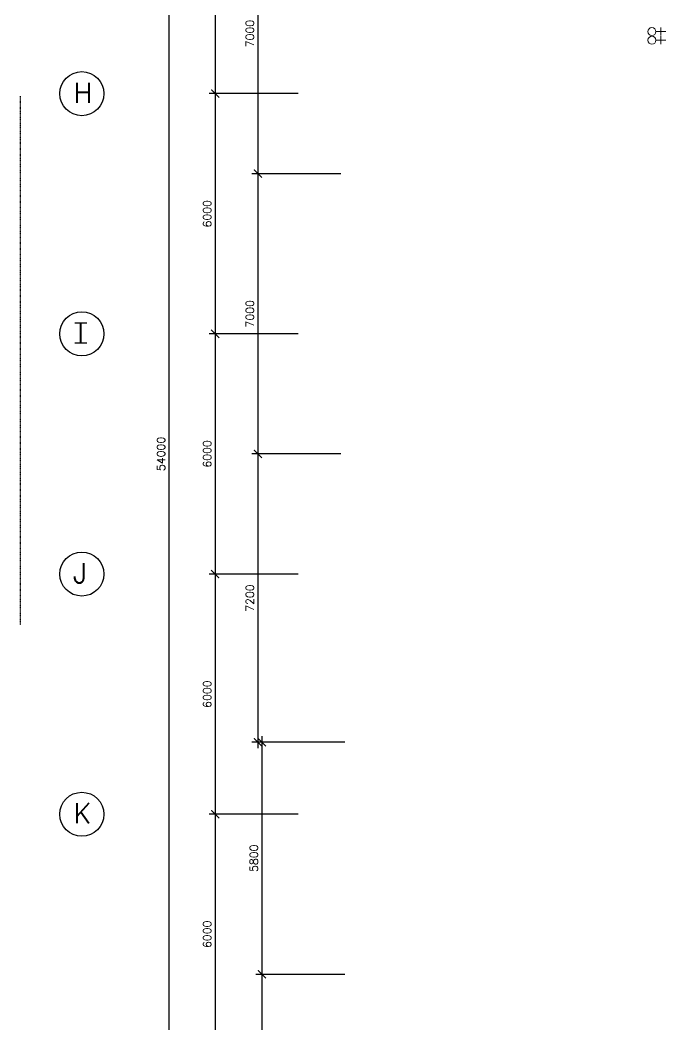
# Model space of a CAD drawing. Extents: x 2332957 to 2465864, y -1012926 to -914299.
# Drawn here: x 2382764 to 2398900, y -980000 to -954900 of the extents above; entities that cross this region are included whole.
import ezdxf

# ---------------------------------------------------------------- set-up
doc = ezdxf.new("R2010")
doc.units = 0
doc.header["$LTSCALE"] = 15
doc.header["$MEASUREMENT"] = 0
doc.header["$PDMODE"] = 34
doc.linetypes.add('DASHDOT', pattern=[1, 0.5, -0.25, 0, -0.25])
doc.layers.get('0').update_dxf_attribs({"linetype": 'CONTINUOUS'})
doc.layers.get('DEFPOINTS').update_dxf_attribs({"linetype": 'CONTINUOUS'})
doc.layers.add('-POWER', color=31, linetype='CONTINUOUS', lineweight=9)
for name, color, linetype in [('AR', 7, 'CONTINUOUS'), ('DIM', 7, 'CONTINUOUS'), ('GRID-T', 7, 'CONTINUOUS')]:
    doc.layers.add(name, color=color, linetype=linetype)
doc.styles.add('ROMANS', font='romans')
doc.styles.get("Standard").update_dxf_attribs({"font": 'ROMANS.SHX'})
doc.dimstyles.new('STANDARD$0', dxfattribs={"dimscale": 0, "dimtxt": 8, "dimasz": 6, "dimexe": 1, "dimexo": 1, "dimgap": 3, "dimtad": 1, "dimdec": 0, "dimlfac": -1, "dimrnd": 1, "dimzin": 0, "dimdsep": 46, "dimtxsty": 'Standard', "dimcen": 0, "dimclrd": 5, "dimclre": 250, "dimadec": 0, "dimazin": 0, "dimtfac": 1, "dimtdec": 4, "dimtofl": 0, "dimtmove": 0, "dimatfit": 3, "dimfxl": 1, "dimtolj": 1, "dimtzin": 0, "dimarcsym": 0})

# ---------------------------------------------------------------- blocks, each defined once
blk = doc.blocks.new('_ARCHTICK')
at = {"color": 0, "linetype": 'ByBlock', "const_width": 0.15}
blk.add_lwpolyline([(-0.5, -0.5), (0.5, 0.5)], dxfattribs=at)
blk = doc.blocks.new('*D294')
at = {"layer": 'DEFPOINTS', "color": 0, "transparency": 16777216}
for p in [(2389862, -950737), (2387638, -956737), (2389862, -956737)]:
    blk.add_point(p, dxfattribs=at)
at = {"layer": 'DIM', "color": 7, "lineweight": -2, "transparency": 16777216}
for p, q in [((2389712, -950737), (2387488, -950737)), ((2387638, -950587), (2387638, -956887)), ((2389712, -956737), (2387488, -956737))]:
    blk.add_line(p, q, dxfattribs=at)
at = {"layer": 'DIM', "color": 7, "lineweight": -2, "transparency": 16777216, "xscale": 200, "yscale": 200, "zscale": 200}
for p, rotation in [((2387638, -950737), 90), ((2387638, -956737), 270)]:
    blk.add_blockref('_ARCHTICK', p, dxfattribs=dict(at, rotation=rotation))
at = {"layer": 'DIM', "color": 7, "transparency": 16777216, "insert": (2387438, -953737), "char_height": 200, "attachment_point": 5, "rotation": 90, "style": 'ROMANS'}
blk.add_mtext('\\A1;6000', dxfattribs=at)
blk = doc.blocks.new('*D295')
at = {"layer": 'DEFPOINTS', "color": 0, "transparency": 16777216}
for p in [(2389862, -956737), (2387638, -962737), (2389862, -962737)]:
    blk.add_point(p, dxfattribs=at)
at = {"layer": 'DIM', "color": 7, "lineweight": -2, "transparency": 16777216}
for p, q in [((2389712, -956737), (2387488, -956737)), ((2387638, -956587), (2387638, -962887)), ((2389712, -962737), (2387488, -962737))]:
    blk.add_line(p, q, dxfattribs=at)
at = {"layer": 'DIM', "color": 7, "lineweight": -2, "transparency": 16777216, "xscale": 200, "yscale": 200, "zscale": 200}
for p, rotation in [((2387638, -956737), 90), ((2387638, -962737), 270)]:
    blk.add_blockref('_ARCHTICK', p, dxfattribs=dict(at, rotation=rotation))
at = {"layer": 'DIM', "color": 7, "transparency": 16777216, "insert": (2387438, -959737), "char_height": 200, "attachment_point": 5, "rotation": 90, "style": 'ROMANS'}
blk.add_mtext('\\A1;6000', dxfattribs=at)
blk = doc.blocks.new('*D296')
at = {"layer": 'DEFPOINTS', "color": 0, "transparency": 16777216}
for p in [(2389862, -962737), (2387638, -968737), (2389862, -968737)]:
    blk.add_point(p, dxfattribs=at)
at = {"layer": 'DIM', "color": 7, "lineweight": -2, "transparency": 16777216}
for p, q in [((2387638, -962587), (2387638, -968887)), ((2389712, -962737), (2387488, -962737)), ((2389712, -968737), (2387488, -968737))]:
    blk.add_line(p, q, dxfattribs=at)
at = {"layer": 'DIM', "color": 7, "lineweight": -2, "transparency": 16777216, "xscale": 200, "yscale": 200, "zscale": 200}
for p, rotation in [((2387638, -962737), 90), ((2387638, -968737), 270)]:
    blk.add_blockref('_ARCHTICK', p, dxfattribs=dict(at, rotation=rotation))
at = {"layer": 'DIM', "color": 7, "transparency": 16777216, "insert": (2387438, -965737), "char_height": 200, "attachment_point": 5, "rotation": 90, "style": 'ROMANS'}
blk.add_mtext('\\A1;6000', dxfattribs=at)
blk = doc.blocks.new('*D297')
at = {"layer": 'DEFPOINTS', "color": 0, "transparency": 16777216}
for p in [(2389862, -968737), (2387638, -974737), (2389862, -974737)]:
    blk.add_point(p, dxfattribs=at)
at = {"layer": 'DIM', "color": 7, "lineweight": -2, "transparency": 16777216}
for p, q in [((2387638, -968587), (2387638, -974887)), ((2389712, -968737), (2387488, -968737)), ((2389712, -974737), (2387488, -974737))]:
    blk.add_line(p, q, dxfattribs=at)
at = {"layer": 'DIM', "color": 7, "lineweight": -2, "transparency": 16777216, "xscale": 200, "yscale": 200, "zscale": 200}
for p, rotation in [((2387638, -968737), 90), ((2387638, -974737), 270)]:
    blk.add_blockref('_ARCHTICK', p, dxfattribs=dict(at, rotation=rotation))
at = {"layer": 'DIM', "color": 7, "transparency": 16777216, "insert": (2387438, -971737), "char_height": 200, "attachment_point": 5, "rotation": 90, "style": 'ROMANS'}
blk.add_mtext('\\A1;6000', dxfattribs=at)
blk = doc.blocks.new('*D298')
at = {"layer": 'DEFPOINTS', "color": 0, "transparency": 16777216}
for p in [(2389862, -974737), (2387638, -980737), (2389862, -980737)]:
    blk.add_point(p, dxfattribs=at)
at = {"layer": 'DIM', "color": 7, "lineweight": -2, "transparency": 16777216}
for p, q in [((2387638, -974587), (2387638, -980887)), ((2389712, -974737), (2387488, -974737)), ((2389712, -980737), (2387488, -980737))]:
    blk.add_line(p, q, dxfattribs=at)
at = {"layer": 'DIM', "color": 7, "lineweight": -2, "transparency": 16777216, "xscale": 200, "yscale": 200, "zscale": 200}
for p, rotation in [((2387638, -974737), 90), ((2387638, -980737), 270)]:
    blk.add_blockref('_ARCHTICK', p, dxfattribs=dict(at, rotation=rotation))
at = {"layer": 'DIM', "color": 7, "transparency": 16777216, "insert": (2387438, -977737), "char_height": 200, "attachment_point": 5, "rotation": 90, "style": 'ROMANS'}
blk.add_mtext('\\A1;6000', dxfattribs=at)
blk = doc.blocks.new('*D301')
at = {"layer": 'DEFPOINTS', "color": 0, "transparency": 16777216}
for p in [(2386485, -938737), (2389548, -938737), (2389548, -992737)]:
    blk.add_point(p, dxfattribs=at)
at = {"layer": 'DIM', "color": 7, "lineweight": -2, "transparency": 16777216}
for p, q in [((2389398, -938737), (2386335, -938737)), ((2386485, -992887), (2386485, -938587)), ((2389398, -992737), (2386335, -992737))]:
    blk.add_line(p, q, dxfattribs=at)
at = {"layer": 'DIM', "color": 7, "lineweight": -2, "transparency": 16777216, "xscale": 200, "yscale": 200, "zscale": 200}
for p, rotation in [((2386485, -938737), 90), ((2386485, -992737), 270)]:
    blk.add_blockref('_ARCHTICK', p, dxfattribs=dict(at, rotation=rotation))
at = {"layer": 'DIM', "color": 7, "transparency": 16777216, "insert": (2386285, -965737), "char_height": 200, "attachment_point": 5, "rotation": 90, "style": 'ROMANS'}
blk.add_mtext('\\A1;54000', dxfattribs=at)
blk = doc.blocks.new('*D304')
at = {"layer": 'DEFPOINTS', "color": 0, "transparency": 16777216}
for p in [(2390930, -965737), (2388706, -972937), (2390930, -972937)]:
    blk.add_point(p, dxfattribs=at)
at = {"layer": 'DIM', "color": 7, "lineweight": -2, "transparency": 16777216}
for p, q in [((2388706, -965587), (2388706, -973087)), ((2390780, -965737), (2388556, -965737)), ((2390780, -972937), (2388556, -972937))]:
    blk.add_line(p, q, dxfattribs=at)
at = {"layer": 'DIM', "color": 7, "lineweight": -2, "transparency": 16777216, "xscale": 200, "yscale": 200, "zscale": 200}
for p, rotation in [((2388706, -965737), 90), ((2388706, -972937), 270)]:
    blk.add_blockref('_ARCHTICK', p, dxfattribs=dict(at, rotation=rotation))
at = {"layer": 'DIM', "color": 7, "transparency": 16777216, "insert": (2388506, -969337), "char_height": 200, "attachment_point": 5, "rotation": 90, "style": 'ROMANS'}
blk.add_mtext('\\A1;7200', dxfattribs=at)
blk = doc.blocks.new('*D313')
at = {"layer": 'DEFPOINTS', "color": 0, "transparency": 16777216}
for p in [(2390930, -951737), (2388706, -958737), (2390930, -958737)]:
    blk.add_point(p, dxfattribs=at)
at = {"layer": 'DIM', "color": 7, "lineweight": -2, "transparency": 16777216}
for p, q in [((2390780, -951737), (2388556, -951737)), ((2388706, -951587), (2388706, -958887)), ((2390780, -958737), (2388556, -958737))]:
    blk.add_line(p, q, dxfattribs=at)
at = {"layer": 'DIM', "color": 7, "lineweight": -2, "transparency": 16777216, "xscale": 200, "yscale": 200, "zscale": 200}
for p, rotation in [((2388706, -951737), 90), ((2388706, -958737), 270)]:
    blk.add_blockref('_ARCHTICK', p, dxfattribs=dict(at, rotation=rotation))
at = {"layer": 'DIM', "color": 7, "transparency": 16777216, "insert": (2388506, -955237), "char_height": 200, "attachment_point": 5, "rotation": 90, "style": 'ROMANS'}
blk.add_mtext('\\A1;7000', dxfattribs=at)
blk = doc.blocks.new('*D314')
at = {"layer": 'DEFPOINTS', "color": 0, "transparency": 16777216}
for p in [(2390930, -958737), (2388706, -965737), (2390930, -965737)]:
    blk.add_point(p, dxfattribs=at)
at = {"layer": 'DIM', "color": 7, "lineweight": -2, "transparency": 16777216}
for p, q in [((2390780, -958737), (2388556, -958737)), ((2388706, -958587), (2388706, -965887)), ((2390780, -965737), (2388556, -965737))]:
    blk.add_line(p, q, dxfattribs=at)
at = {"layer": 'DIM', "color": 7, "lineweight": -2, "transparency": 16777216, "xscale": 200, "yscale": 200, "zscale": 200}
for p, rotation in [((2388706, -958737), 90), ((2388706, -965737), 270)]:
    blk.add_blockref('_ARCHTICK', p, dxfattribs=dict(at, rotation=rotation))
at = {"layer": 'DIM', "color": 7, "transparency": 16777216, "insert": (2388506, -962237), "char_height": 200, "attachment_point": 5, "rotation": 90, "style": 'ROMANS'}
blk.add_mtext('\\A1;7000', dxfattribs=at)
blk = doc.blocks.new('*D195')
at = {"layer": 'DEFPOINTS', "color": 0, "transparency": 16777216}
for p in [(2391030, -978737), (2388806, -985737), (2391030, -985737)]:
    blk.add_point(p, dxfattribs=at)
at = {"layer": 'DIM', "color": 7, "lineweight": -2, "transparency": 16777216}
for p, q in [((2388806, -978587), (2388806, -985887)), ((2390880, -978737), (2388656, -978737)), ((2390880, -985737), (2388656, -985737))]:
    blk.add_line(p, q, dxfattribs=at)
at = {"layer": 'DIM', "color": 7, "lineweight": -2, "transparency": 16777216, "xscale": 200, "yscale": 200, "zscale": 200}
for p, rotation in [((2388806, -978737), 90), ((2388806, -985737), 270)]:
    blk.add_blockref('_ARCHTICK', p, dxfattribs=dict(at, rotation=rotation))
at = {"layer": 'DIM', "color": 7, "transparency": 16777216, "insert": (2388606, -982237), "char_height": 200, "attachment_point": 5, "rotation": 90, "style": 'ROMANS'}
blk.add_mtext('\\A1;7000', dxfattribs=at)
blk = doc.blocks.new('*D196')
at = {"layer": 'DEFPOINTS', "color": 0, "transparency": 16777216}
for p in [(2391030, -972937), (2388806, -978737), (2391030, -978737)]:
    blk.add_point(p, dxfattribs=at)
at = {"layer": 'DIM', "color": 7, "lineweight": -2, "transparency": 16777216}
for p, q in [((2388806, -972787), (2388806, -978887)), ((2390880, -972937), (2388656, -972937)), ((2390880, -978737), (2388656, -978737))]:
    blk.add_line(p, q, dxfattribs=at)
at = {"layer": 'DIM', "color": 7, "lineweight": -2, "transparency": 16777216, "xscale": 200, "yscale": 200, "zscale": 200}
for p, rotation in [((2388806, -972937), 90), ((2388806, -978737), 270)]:
    blk.add_blockref('_ARCHTICK', p, dxfattribs=dict(at, rotation=rotation))
at = {"layer": 'DIM', "color": 7, "transparency": 16777216, "insert": (2388606, -975837), "char_height": 200, "attachment_point": 5, "rotation": 90, "style": 'ROMANS'}
blk.add_mtext('\\A1;5800', dxfattribs=at)

msp = doc.modelspace()

# ---------------------------------------------------------------- linework, layer by layer
at = {"layer": '-POWER', "color": 0, "linetype": 'Continuous'}
for p, q in [((2398649.3, -955186.3), (2398899.3, -955186)), ((2398774.4, -955286.1), (2398774.2, -955086.1)), ((2398899.3, -955186), (2398774.3, -955186.1)), ((2398774.3, -955186.1), (2398774.4, -955286.1)), ((2398774.7, -955501.8), (2398774.5, -955301.8)), ((2398649.6, -955402), (2398899.6, -955401.7)), ((2398899.6, -955401.7), (2398774.6, -955401.8)), ((2398774.6, -955401.8), (2398774.7, -955501.8))]:
    msp.add_line(p, q, dxfattribs=at)
for centre in [(2398549.3, -955186.4), (2398549.6, -955402.1)]:
    msp.add_circle(centre, 100, dxfattribs=at)
at = {"layer": 'AR', "color": 0, "linetype": 'DASHDOT', "ltscale": 2}
msp.add_line((2382764.1, -956802.8), (2382764.1, -970011.9), dxfattribs=at)
at = {"layer": 'GRID-T', "color": 0}
for p, q in [((2384135, -962462.7), (2384430.6, -962462.7)), ((2384135, -962965.6), (2384430.6, -962965.6))]:
    msp.add_line(p, q, dxfattribs=at)
for centre in [(2384307.1, -956737.5), (2384307.1, -962737.5), (2384307.1, -968737.5), (2384307.1, -974737.5)]:
    msp.add_circle(centre, 550, dxfattribs=at)

# ---------------------------------------------------------------- texts
at = {"layer": 'GRID-T', "color": 0, "style": 'ROMANS'}
for s, p in [('H', (2384091.9, -956963.3)), ('I', (2384189.2, -962963.3)), ('J', (2384091.9, -968963.3)), ('K', (2384091.9, -974963.3))]:
    msp.add_text(s, height=500, dxfattribs=at).set_placement(p)

# ---------------------------------------------------------------- dimensions: what is measured, and where the dimension line sits
at = {"layer": 'DIM', "color": 0}
for p1, p2, distance, picture, middle in [((2389548.4, -992737.5), (2389548.4, -938737.5), 3063.7, '*D301', (2386284.7, -965737.5)), ((2389862.2, -950737.5), (2389862.2, -956737.5), -2223.9, '*D294', (2387438.3, -953737.5)), ((2390930.2, -951737.5), (2390930.2, -958737.5), -2223.9, '*D313', (2388506.3, -955237.5)), ((2389862.2, -956737.5), (2389862.2, -962737.5), -2223.9, '*D295', (2387438.3, -959737.5)), ((2390930.2, -958737.5), (2390930.2, -965737.5), -2223.9, '*D314', (2388506.3, -962237.5)), ((2389862.2, -962737.5), (2389862.2, -968737.5), -2223.9, '*D296', (2387438.3, -965737.5)), ((2390930.2, -965737.5), (2390930.2, -972937.5), -2223.9, '*D304', (2388506.3, -969337.5)), ((2389862.2, -968737.5), (2389862.2, -974737.5), -2223.9, '*D297', (2387438.3, -971737.5)), ((2391030.3, -972937.5), (2391030.3, -978737.5), -2223.9, '*D196', (2388606.4, -975837.5)), ((2389862.2, -974737.5), (2389862.2, -980737.5), -2223.9, '*D298', (2387438.3, -977737.5)), ((2391030.3, -978737.5), (2391030.3, -985737.5), -2223.9, '*D195', (2388606.4, -982237.5))]:
    dim = msp.add_aligned_dim(p1=p1, p2=p2, distance=distance, dimstyle='STANDARD$0', override={"dimscale": 100, "dimtxt": 2, "dimasz": 2, "dimexe": 1.5, "dimexo": 1.5, "dimgap": 1, "dimtxsty": 'ROMANS', "dimblk": 'ARCHTICK', "dimdle": 1.5, "dimclrd": 7, "dimclre": 7, "dimclrt": 7, "dimtdec": 0, "dimtmove": 2}, dxfattribs=at)
    dim.commit()
    dim.dimension.update_dxf_attribs({"geometry": picture, "text_midpoint": middle})

doc.saveas('drawing.dxf')
